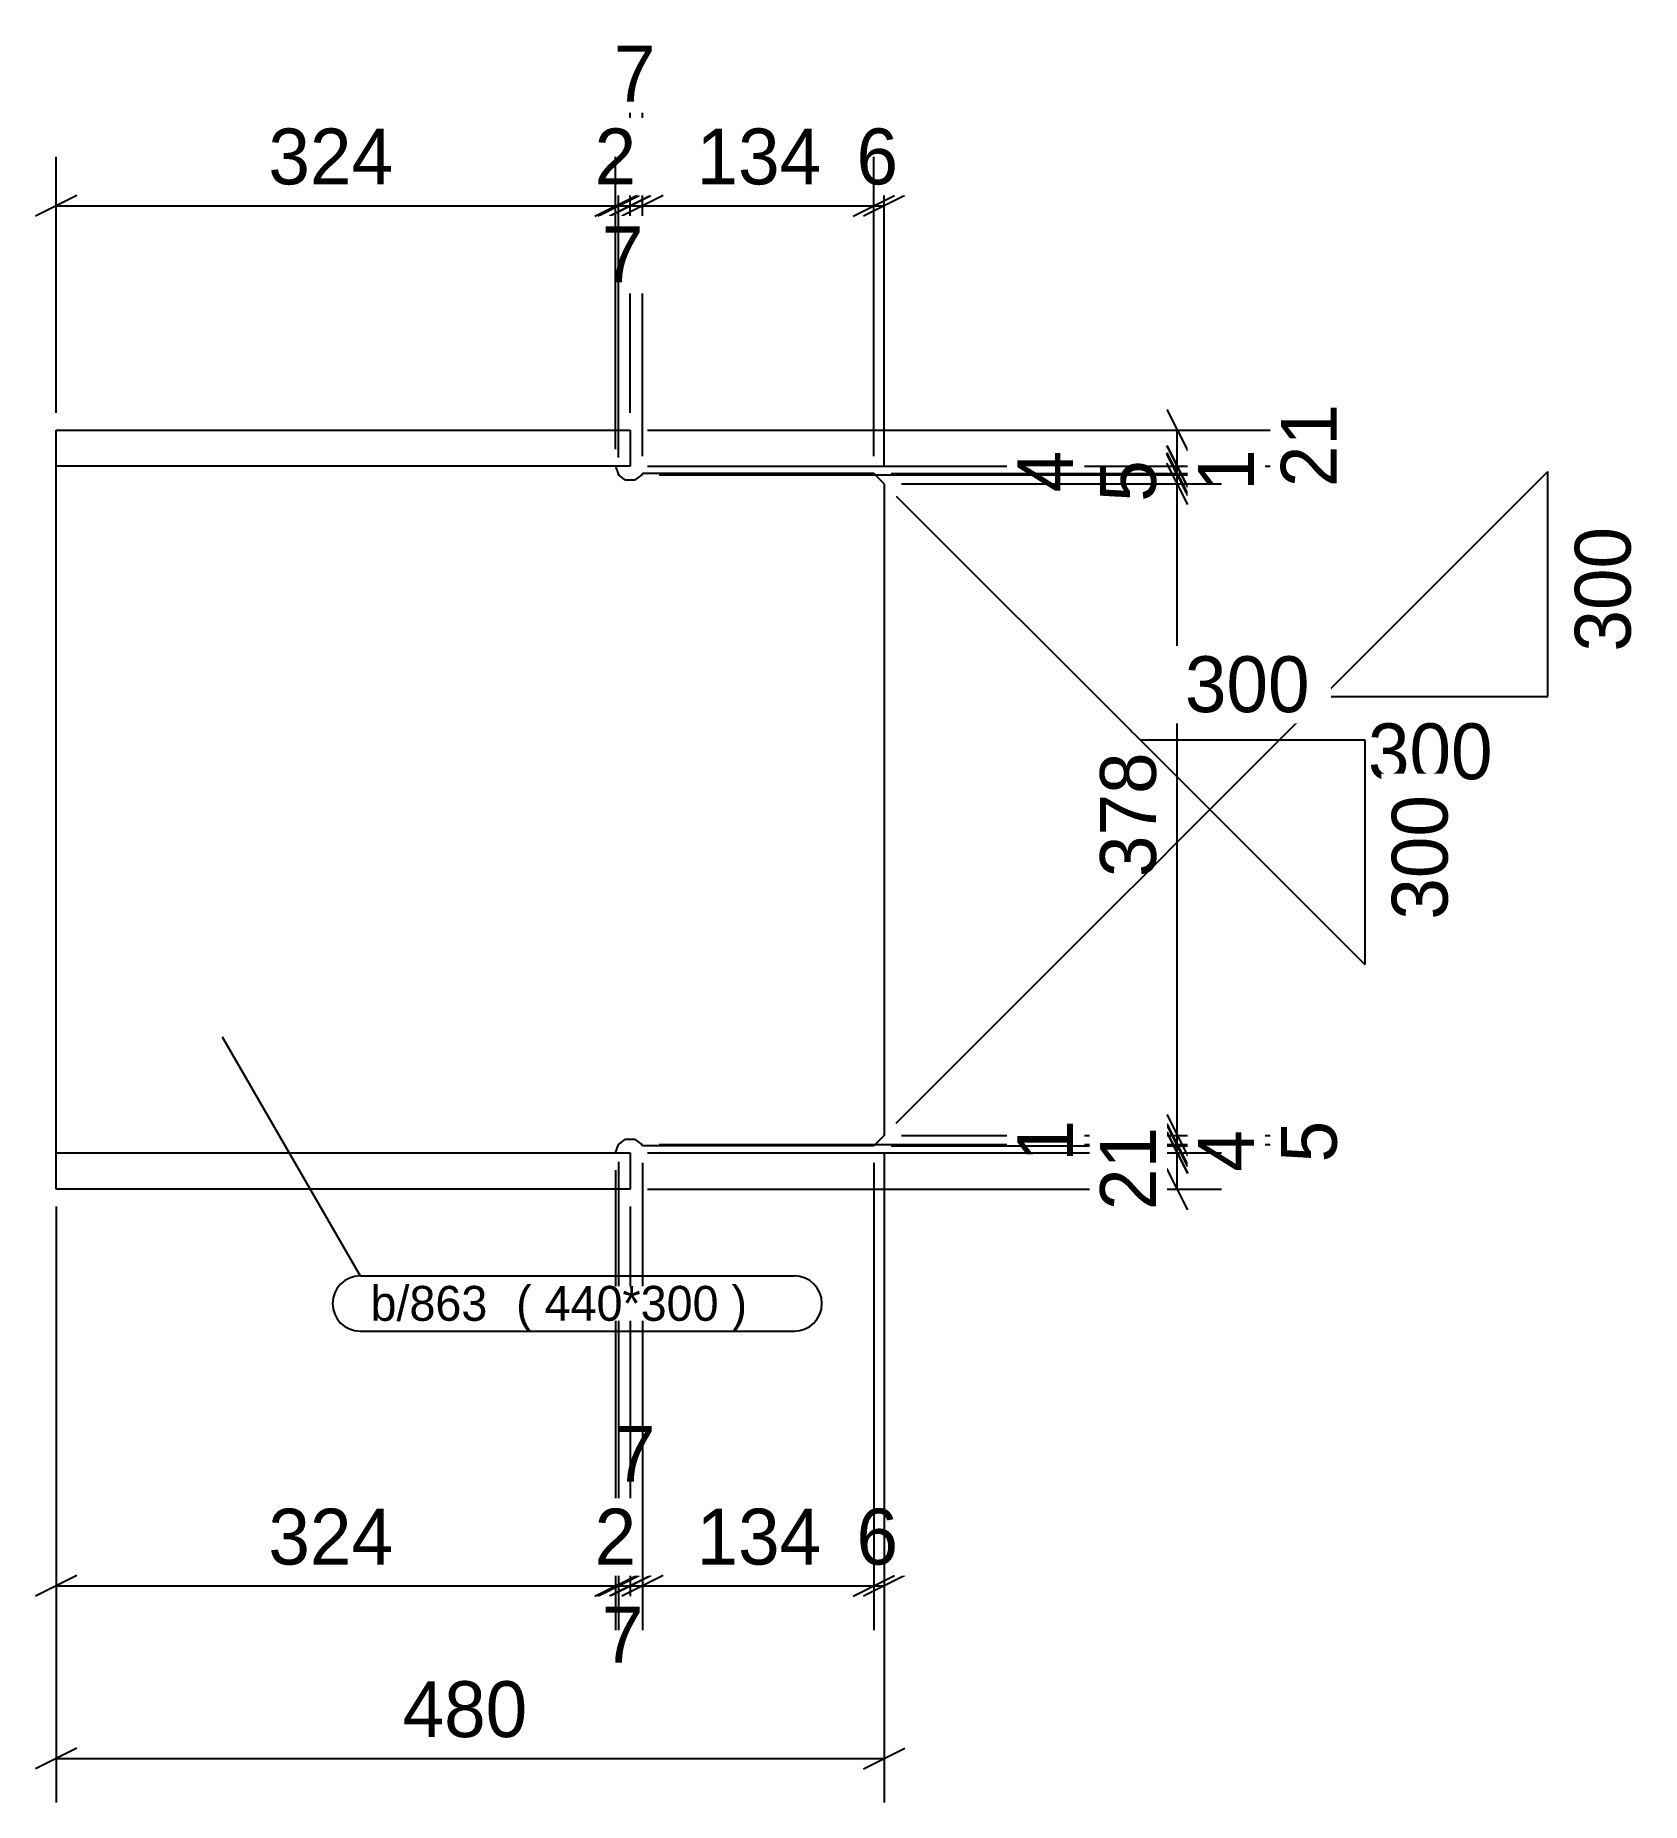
# Model space of a CAD drawing. Header units: millimetres. Extents: x 32 to 963, y 32 to 1056.
import ezdxf

# ---------------------------------------------------------------- set-up
doc = ezdxf.new("R2010")
doc.units = ezdxf.units.MM
doc.linetypes.add('DXK_LINE_DOT4', pattern=[0.9408, 0.4704, -0.4704])
doc.styles.add('Comic Sans MS', font='COMIC.TTF', dxfattribs={"height": 0.2})

msp = doc.modelspace()

# ---------------------------------------------------------------- linework, layer by layer
at = {"color": 8, "linetype": 'Continuous'}
for p, q in [((376.8, 837.6), (376.8, 1034)), ((383.9, 812.4), (383.9, 1034)), ((44, 837.6), (44, 986)), ((383.9, 812.4), (383.9, 986)), ((518.1, 812.4), (518.1, 986)), ((524.1, 806.4), (524.1, 986)), ((370, 811.7), (370, 983.2)), ((376.8, 837.6), (376.8, 983.2)), ((56, 963.6), (32, 951.6)), ((358, 951.6), (382, 963.6)), ((364.8, 951.6), (388.8, 963.6)), ((388.8, 963.6), (364.8, 951.6)), ((395.9, 963.6), (371.9, 951.6)), ((395.9, 963.6), (371.9, 951.6)), ((506.1, 951.6), (530.1, 963.6)), ((536.1, 963.6), (512.1, 951.6)), ((44, 957.6), (368.4, 957.6)), ((368.4, 957.6), (370, 957.6)), ((370, 957.6), (376.8, 957.6)), ((376.8, 957.6), (383.9, 957.6)), ((383.9, 957.6), (518.1, 957.6)), ((518.1, 957.6), (524.1, 957.6)), ((386.8, 827.6), (770.4, 827.6)), ((694, 806.6), (694, 827.6)), ((688, 813.7), (700, 789.7)), ((393.6, 801.7), (719.6, 801.7)), ((700, 784.4), (688, 808.4)), ((694, 802.4), (694, 806.6)), ((694, 801.7), (694, 802.4)), ((694, 796.4), (694, 801.7)), ((908.8, 673.2), (908.8, 803.5)), ((534.1, 796.4), (719.6, 796.4)), ((694, 418.8), (694, 796.4)), ((778.4, 673.2), (908.8, 673.2)), ((688, 430.8), (700, 406.8)), ((688, 430.8), (700, 406.8)), ((700, 401.5), (688, 425.5)), ((688, 425.5), (700, 401.5)), ((700, 400.8), (688, 424.8)), ((688, 424.8), (700, 400.8)), ((700, 396.6), (688, 420.6)), ((393.6, 413.5), (770.4, 413.5)), ((393.6, 413.5), (719.6, 413.5)), ((528.1, 412.8), (719.6, 412.8)), ((534.1, 418.8), (719.6, 418.8)), ((534.1, 418.8), (770.4, 418.8)), ((694, 413.5), (694, 418.8)), ((694, 412.8), (694, 413.5)), ((694, 408.6), (694, 412.8)), ((383.9, 402.8), (383.9, 132)), ((518.1, 402.8), (518.1, 132)), ((524.1, 408.8), (524.1, 132)), ((694, 387.6), (694, 408.6)), ((368.4, 398.6), (368.4, 132)), ((44, 377.6), (44, 132)), ((44, 377.6), (44, 32)), ((376.8, 377.6), (376.8, 132)), ((56, 163.6), (32, 151.6)), ((44, 157.6), (368.4, 157.6)), ((356.4, 151.6), (380.4, 163.6)), ((358, 151.6), (382, 163.6)), ((364.8, 151.6), (388.8, 163.6)), ((388.8, 163.6), (364.8, 151.6)), ((368.4, 157.6), (370, 157.6)), ((370, 157.6), (376.8, 157.6)), ((395.9, 163.6), (371.9, 151.6)), ((376.8, 157.6), (383.9, 157.6)), ((383.9, 157.6), (518.1, 157.6)), ((506.1, 151.6), (530.1, 163.6)), ((536.1, 163.6), (512.1, 151.6)), ((518.1, 157.6), (524.1, 157.6)), ((56, 63.6), (32, 51.6)), ((512.1, 51.6), (536.1, 63.6)), ((44, 57.6), (524.1, 57.6))]:
    msp.add_line(p, q, dxfattribs=at)
at = {"color": 7, "linetype": 'Continuous'}
for p, q in [((44, 387.6), (44, 827.6)), ((44, 827.6), (376.8, 827.6)), ((376.8, 827.6), (376.8, 806.6)), ((376.8, 806.6), (44, 806.6)), ((368.4, 806.6), (370, 801.7)), ((374.2, 798.6), (370, 801.7)), ((383.6, 801.7), (379.4, 798.6)), ((383.9, 802.4), (383.6, 801.7)), ((518.1, 802.4), (383.9, 802.4)), ((524.1, 796.4), (518.1, 802.4)), ((379.4, 798.6), (374.2, 798.6)), ((524.1, 796.4), (524.1, 418.8)), ((140.3, 475.9), (220.3, 337.3)), ((368.4, 408.6), (370, 413.5)), ((370, 413.5), (374.2, 416.6)), ((374.2, 416.6), (379.4, 416.6)), ((379.4, 416.6), (383.6, 413.5)), ((383.9, 412.8), (383.6, 413.5)), ((518.1, 412.8), (383.9, 412.8)), ((524.1, 418.8), (518.1, 412.8)), ((44, 408.6), (376.8, 408.6)), ((376.8, 408.6), (376.8, 387.6)), ((376.8, 387.6), (44, 387.6)), ((220.3, 337.3), (472, 337.3)), ((220.3, 305.3), (472, 305.3))]:
    msp.add_line(p, q, dxfattribs=at)
at = {"color": 7, "linetype": 'DXK_LINE_DOT4'}
for p, q in [((383.6, 801.7), (383.9, 802.4)), ((383.9, 412.8), (383.6, 413.5))]:
    msp.add_line(p, q, dxfattribs=at)
at = {"color": 7, "linetype": 'Continuous'}
for centre, start, end in [((220.3, 321.3), 90, 270), ((472, 321.3), 270, 90)]:
    msp.add_arc(centre, 16, start, end, dxfattribs=at)

# ---------------------------------------------------------------- wipeouts: each hides what was drawn before it
at = {"color": 0}
for points in [[(251.7, 963.6), (251.7, 1008.4), (160.7, 1008.4), (160.7, 963.6)], [(493, 963.6), (493, 1008.4), (408.9, 1008.4), (408.9, 963.6)], [(963.2, 783.8), (918.4, 783.8), (918.4, 692.8), (963.2, 692.8)], [(889.1, 618.8), (889.1, 663.6), (798.1, 663.6), (798.1, 618.8)], [(688, 653.1), (643.2, 653.1), (643.2, 562.1), (688, 562.1)], [(304.7, 311.3), (304.7, 331.3), (226.3, 331.3), (226.3, 311.3)], [(251.7, 163.6), (251.7, 208.4), (160.7, 208.4), (160.7, 163.6)], [(493, 163.6), (493, 208.4), (408.9, 208.4), (408.9, 163.6)], [(329.5, 63.6), (329.5, 108.4), (238.5, 108.4), (238.5, 63.6)]]:
    msp.add_wipeout(points, dxfattribs=at)

# ---------------------------------------------------------------- next in the draw order: linework, layer by layer
at = {"color": 8, "linetype": 'Continuous'}
for p, q in [((672.4, 648.1), (802.7, 517.8)), ((672.4, 648.1), (802.7, 648.1)), ((802.7, 648.1), (802.7, 517.8))]:
    msp.add_line(p, q, dxfattribs=at)

# ---------------------------------------------------------------- next in the draw order: texts
at = {"color": 3, "style": 'Comic Sans MS'}
for s, p in [('324', (167.1, 970)), ('134', (415.3, 970)), ('300', (804.5, 625.2)), ('324', (167.1, 170)), ('134', (415.3, 170)), ('480', (244.9, 70))]:
    msp.add_text(s, height=32.38, dxfattribs=at).set_placement(p)
for s, p in [('300', (956.8, 699.2)), ('378', (681.6, 568.5))]:
    msp.add_text(s, height=32.38, rotation=90.0002, dxfattribs=at).set_placement(p)

# ---------------------------------------------------------------- next in the draw order: wipeouts: each hides what was drawn before it
at = {"color": 0}
for points in [[(399.8, 1011.6), (399.8, 1056.4), (360.9, 1056.4), (360.9, 1011.6)], [(540.5, 963.6), (540.5, 1008.4), (501.6, 1008.4), (501.6, 963.6)], [(392.9, 906.8), (392.9, 951.6), (354, 951.6), (354, 906.8)], [(688, 818.5), (643.2, 818.5), (643.2, 779.6), (688, 779.6)], [(792.8, 435.6), (748, 435.6), (748, 396.7), (792.8, 396.7)], [(640, 429.2), (595.2, 429.2), (595.2, 397.2), (640, 397.2)], [(304.7, 311.3), (304.7, 331.3), (226.3, 331.3), (226.3, 311.3)], [(399.8, 211.6), (399.8, 256.4), (360.9, 256.4), (360.9, 211.6)], [(540.5, 163.6), (540.5, 208.4), (501.6, 208.4), (501.6, 163.6)]]:
    msp.add_wipeout(points, dxfattribs=at)

# ---------------------------------------------------------------- next in the draw order: linework, layer by layer
at = {"color": 8, "linetype": 'Continuous'}
for p, q in [((368.4, 816.6), (368.4, 986)), ((370, 811.7), (370, 986)), ((518.1, 812.4), (518.1, 986)), ((356.4, 951.6), (380.4, 963.6)), ((382, 963.6), (358, 951.6)), ((506.1, 951.6), (530.1, 963.6)), ((688, 839.6), (700, 815.6)), ((700, 794.6), (688, 818.6)), ((688, 818.6), (700, 794.6)), ((700, 790.4), (688, 814.4)), ((688, 814.4), (700, 790.4)), ((700, 789.7), (688, 813.7)), ((386.8, 806.6), (770.4, 806.6)), ((386.8, 806.6), (719.6, 806.6)), ((528.1, 802.4), (719.6, 802.4)), ((528.1, 412.8), (722.4, 412.8)), ((370, 403.5), (370, 129.2)), ((386.8, 408.6), (722.4, 408.6)), ((518.1, 402.8), (518.1, 132)), ((524.1, 408.8), (524.1, 32)), ((376.8, 377.6), (376.8, 129.2)), ((506.1, 151.6), (530.1, 163.6))]:
    msp.add_line(p, q, dxfattribs=at)

# ---------------------------------------------------------------- next in the draw order: texts
at = {"color": 3, "style": 'Comic Sans MS'}
for s, height, p in [('7', 32.4, (367.3, 1018)), ('6', 32.4, (508, 970)), ('7', 32.4, (360.4, 913.2)), ('b/863', 20.23, (226.3, 311.3)), ('7', 32.4, (367.3, 218)), ('6', 32.4, (508, 170))]:
    msp.add_text(s, height=height, dxfattribs=at).set_placement(p)
for s, p in [('5', (681.6, 786)), ('1', (633.6, 403.6)), ('5', (786.4, 403.1))]:
    msp.add_text(s, height=32.4, rotation=90.0002, dxfattribs=at).set_placement(p)

# ---------------------------------------------------------------- next in the draw order: wipeouts: each hides what was drawn before it
at = {"color": 0}
msp.add_wipeout([(857.1, 628.4), (812.3, 628.4), (812.3, 537.4), (857.1, 537.4)], dxfattribs=at)

# ---------------------------------------------------------------- next in the draw order: texts
at = {"color": 3, "style": 'Comic Sans MS'}
msp.add_text('300', height=32.38, rotation=90.0002, dxfattribs=at).set_placement((850.7, 543.8))

# ---------------------------------------------------------------- next in the draw order: wipeouts: each hides what was drawn before it
at = {"color": 0}
for points in [[(388.7, 963.6), (388.7, 1008.4), (349.8, 1008.4), (349.8, 963.6)], [(792.8, 846.1), (748, 846.1), (748, 788.1), (792.8, 788.1)], [(640, 823.9), (595.2, 823.9), (595.2, 785.1), (640, 785.1)], [(744.8, 430.1), (700, 430.1), (700, 391.3), (744.8, 391.3)], [(392.9, 106.8), (392.9, 151.6), (354, 151.6), (354, 106.8)]]:
    msp.add_wipeout(points, dxfattribs=at)

# ---------------------------------------------------------------- next in the draw order: linework, layer by layer
at = {"color": 8, "linetype": 'Continuous'}
for p, q in [((368.4, 816.6), (368.4, 986)), ((356.4, 951.6), (380.4, 963.6)), ((393.6, 801.7), (722.4, 801.7)), ((528.1, 802.4), (722.4, 802.4)), ((778.4, 673.2), (908.8, 803.5)), ((531.1, 789.3), (672.4, 648.1)), ((688, 420.6), (700, 396.6)), ((370, 403.5), (370, 132)), ((386.8, 408.6), (719.6, 408.6)), ((700, 375.6), (688, 399.6)), ((368.4, 398.6), (368.4, 132)), ((386.8, 387.6), (719.6, 387.6)), ((356.4, 151.6), (380.4, 163.6)), ((382, 163.6), (358, 151.6))]:
    msp.add_line(p, q, dxfattribs=at)

# ---------------------------------------------------------------- next in the draw order: texts
at = {"color": 3, "style": 'Comic Sans MS'}
for s, p in [('2', (356.2, 970)), ('7', (360.4, 113.2))]:
    msp.add_text(s, height=32.4, dxfattribs=at).set_placement(p)
for s, height, p in [('21', 32.38, (786.4, 794.5)), ('4', 32.4, (633.6, 791.5)), ('4', 32.4, (738.4, 397.7))]:
    msp.add_text(s, height=height, rotation=90.0002, dxfattribs=at).set_placement(p)

# ---------------------------------------------------------------- next in the draw order: wipeouts: each hides what was drawn before it
at = {"color": 0}
for points in [[(744.8, 818), (700, 818), (700, 786), (744.8, 786)], [(688, 427.1), (643.2, 427.1), (643.2, 369.1), (688, 369.1)], [(388.7, 163.6), (388.7, 208.4), (349.8, 208.4), (349.8, 163.6)]]:
    msp.add_wipeout(points, dxfattribs=at)

# ---------------------------------------------------------------- next in the draw order: linework, layer by layer
at = {"color": 8, "linetype": 'Continuous'}
for p, q in [((700, 784.4), (688, 808.4)), ((534.1, 796.4), (719.6, 796.4)), ((531.1, 425.9), (778.4, 673.2)), ((383.9, 402.8), (383.9, 132)), ((395.9, 163.6), (371.9, 151.6))]:
    msp.add_line(p, q, dxfattribs=at)

# ---------------------------------------------------------------- next in the draw order: texts
at = {"color": 3, "style": 'Comic Sans MS'}
for s, height, p in [('1', 32.4, (738.4, 792.4)), ('21', 32.38, (681.6, 375.5))]:
    msp.add_text(s, height=height, rotation=90.0002, dxfattribs=at).set_placement(p)
msp.add_text('2', height=32.4, dxfattribs=at).set_placement((356.2, 170))

# ---------------------------------------------------------------- next in the draw order: wipeouts: each hides what was drawn before it
at = {"color": 0}
for points in [[(783, 657.7), (783, 702.5), (692, 702.5), (692, 657.7)], [(466, 311.3), (466, 331.3), (310.7, 331.3), (310.7, 311.3)]]:
    msp.add_wipeout(points, dxfattribs=at)

# ---------------------------------------------------------------- next in the draw order: texts
at = {"color": 3, "style": 'Comic Sans MS'}
msp.add_text('300', height=32.38, dxfattribs=at).set_placement((698.4, 664.1))

# ---------------------------------------------------------------- next in the draw order: wipeouts: each hides what was drawn before it
at = {"color": 0}
msp.add_wipeout([(466, 311.3), (466, 331.3), (310.7, 331.3), (310.7, 311.3)], dxfattribs=at)

# ---------------------------------------------------------------- next in the draw order: texts
at = {"color": 3, "style": 'Comic Sans MS'}
msp.add_text('(\xa0440*300\xa0) ', height=20.234, dxfattribs=at).set_placement((310.7, 311.3))

doc.saveas('drawing.dxf')
